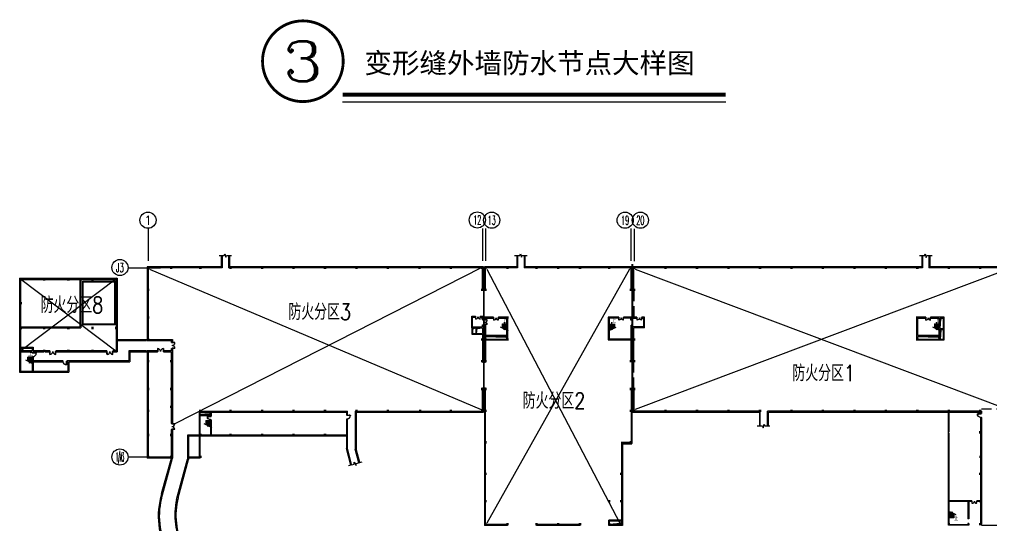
# Model space of a CAD drawing. Extents: x -542930 to 249594, y -301235 to 84515.
# Drawn here: x 161101 to 209285, y -262303 to -237225 of the extents above; entities that cross this region are included whole.
import ezdxf
from ezdxf.enums import TextEntityAlignment as Align

# ---------------------------------------------------------------- set-up
doc = ezdxf.new("R2010")
doc.units = 0
doc.header["$LTSCALE"] = 1000
doc.header["$MEASUREMENT"] = 0
doc.linetypes.add('DASHED', pattern=[0.75, 0.5, -0.25])
doc.layers.get('0').update_dxf_attribs({"linetype": 'CONTINUOUS'})
for name, color, linetype in [('A-CH-TEXT', 2, 'CONTINUOUS'), ('A-COLUMN', 5, 'CONTINUOUS'), ('A-STAIR', 3, 'CONTINUOUS'), ('AXIS', 3, 'CONTINUOUS'), ('AXIS_TEXT', 7, 'CONTINUOUS'), ('OTHER', 7, 'CONTINUOUS'), ('PUB_DIM', 3, 'CONTINUOUS'), ('PUB_WINDW', 7, 'CONTINUOUS'), ('TEXT', 7, 'CONTINUOUS'), ('WALL', 255, 'CONTINUOUS'), ('WINDOW', 2, 'CONTINUOUS')]:
    doc.layers.add(name, color=color, linetype=linetype)
doc.styles.add('COMP', font='complex', dxfattribs={"bigfont": 'hztxt'})
doc.styles.add('COMPLEX', font='COMPLEX')
doc.styles.add('HZTXT', font='SimSun.ttf', dxfattribs={"height": 0.8})
doc.styles.add('HZXY', font='romans.shx', dxfattribs={"width": 0.8, "bigfont": 'hztxt.shx'})

# ---------------------------------------------------------------- blocks, each defined once
blk = doc.blocks.new('_FZH')
blk.add_solid([(-0.5, -0.5), (0.5, -0.5), (-0.5, 0.5), (0.5, 0.5)])
blk = doc.blocks.new('M_A23MCU')
for p, q in [((-0.5, 0), (-0.5, 0.08)), ((-0.5, 0.08), (-0.45, 0.08)), ((-0.49, 0.78), (-0.49, 0.62)), ((-0.45, 0.08), (-0.45, 0.91)), ((-0.45, 0.91), (-0.41, 0.91)), ((-0.41, 0.08), (-0.45, 0.08)), ((-0.45, 0.08), (-0.45, 0.04)), ((-0.45, 0.04), (-0.41, 0.04)), ((-0.41, 0.91), (-0.41, 0.08)), ((-0.41, 0.04), (-0.41, 0)), ((-0.38, 0.78), (-0.38, 0.62)), ((0.41, 0.04), (0.41, 0)), ((0.45, 0.04), (0.41, 0.04)), ((0.45, 0.08), (0.45, 0.04)), ((0.49, 0.08), (0.45, 0.08)), ((0.49, 0), (0.49, 0.08)), ((-0.41, 0), (-0.5, 0)), ((-0.5, 0), (-0.5, 0)), ((0.41, 0), (0.49, 0)), ((0.49, 0), (0.49, 0))]:
    blk.add_line(p, q)
blk.add_arc((-0.37, 0.08), 0.825, 359.9283, 92.866)
blk = doc.blocks.new('M_A20TUI')
for p, q in [((-0.5, 0), (-0.43, 0)), ((-0.5, 0), (-0.5, -0.06)), ((-0.48, 0.4), (-0.48, 0.23)), ((-0.47, 0.47), (-0.47, -0.06)), ((-0.43, 0.47), (-0.43, 0)), ((-0.42, 0.4), (-0.42, 0.23)), ((0.42, 0.4), (0.42, 0.23)), ((0.43, 0.47), (0.43, 0)), ((0.5, 0), (0.43, 0)), ((0.47, 0.47), (0.47, -0.06)), ((0.48, 0.4), (0.48, 0.23)), ((0.5, 0), (0.5, -0.06)), ((-0.5, -0.06), (-0.47, -0.06)), ((0.5, -0.06), (0.47, -0.06))]:
    blk.add_line(p, q)
for centre, start, end in [((-0.47, 0), 0, 90), ((0.47, 0), 90, 180)]:
    blk.add_arc(centre, 0.467, start, end)
blk = doc.blocks.new('_AXISO')
blk.add_circle((0, 0), 0.5)
at = {"layer": 'AXIS_TEXT', "style": 'COMPLEX', "width": 1.041667}
blk.add_attdef('A', text='', height=0.56, dxfattribs=at).set_placement((-0.25, -0.28), (0.25, -0.28), align=Align.FIT)
blk = doc.blocks.new('_ARROW')
blk.add_solid([(0, 0), (-1, 0.1), (-1, -0.1)])

msp = doc.modelspace()

# ---------------------------------------------------------------- linework, layer by layer
for p, q in [((177117.966, -241310.26), (196107.405, -241310.26)), ((171106.688, -248922.84), (171106.688, -249478.028)), ((171146.688, -248922.84), (171146.688, -249528.028)), ((171466.688, -248922.84), (171466.688, -249528.028)), ((171506.688, -248922.84), (171506.688, -249478.028)), ((185750.617, -248928.374), (185750.617, -249478.028)), ((185790.617, -248928.374), (185790.617, -249528.028)), ((186110.617, -248928.374), (186110.617, -249528.028)), ((186150.617, -248928.374), (186150.617, -249478.028)), ((205821.894, -248928.374), (205821.894, -249478.028)), ((205861.894, -248928.374), (205861.894, -249528.028)), ((206181.894, -248928.374), (206181.894, -249528.028)), ((206221.894, -248928.374), (206221.894, -249478.028)), ((171106.688, -249478.028), (167426.688, -249478.028)), ((167426.688, -249478.028), (167426.688, -253138.028)), ((168636.688, -249528.028), (167476.688, -249528.028)), ((167476.688, -249528.028), (167476.688, -250598.028)), ((171146.688, -249528.028), (168686.733, -249528.028)), ((183986.688, -249528.028), (168797.953, -257263.77)), ((184056.688, -249528.028), (171466.688, -249528.028)), ((184106.688, -249478.028), (171506.688, -249478.028)), ((184056.688, -250645.8), (184056.688, -249528.028)), ((184106.688, -249478.028), (184106.688, -250645.8)), ((185750.617, -249478.028), (184146.688, -249478.028)), ((184146.688, -249478.028), (184146.688, -250645.8)), ((185790.617, -249528.028), (184196.688, -249528.028)), ((184196.688, -250645.8), (184196.688, -249528.028)), ((191416.536, -249528.028), (186110.617, -249528.028)), ((191466.536, -249478.028), (186150.617, -249478.028)), ((191416.536, -250556.151), (191416.536, -249528.028)), ((191466.536, -250556.151), (191466.536, -249478.028)), ((205821.894, -249478.028), (191506.688, -249478.028)), ((191506.688, -250556.151), (191506.688, -249478.028)), ((197781.727, -249528.028), (191556.688, -249528.028)), ((191556.688, -250556.151), (191556.688, -249528.028)), ((204021.727, -249528.028), (197831.727, -249528.028)), ((205861.894, -249528.028), (204071.727, -249528.028)), ((210176.688, -249528.028), (206181.894, -249528.028)), ((210226.688, -249478.028), (206221.894, -249478.028)), ((165951.06, -250053.028), (161101.06, -253703.028)), ((161101.06, -250053.073), (161101.06, -254703.028)), ((161101.06, -250053.073), (165951.06, -253703.028)), ((161101.06, -250053.073), (165951.06, -250053.073)), ((165951.06, -250053.073), (165951.06, -253703.028)), ((167546.688, -249598.028), (183986.688, -256557.923)), ((191346.688, -249598.028), (184266.688, -262178.028)), ((184266.688, -249598.028), (190866.688, -262178.028)), ((210106.688, -249598.028), (191626.688, -256558.028)), ((191626.688, -249598.028), (210106.688, -256558.028)), ((161151.06, -250103.073), (161151.06, -252453.028)), ((161151.06, -250103.073), (165901.06, -250103.073)), ((164101.06, -250103.073), (164101.06, -252453.028)), ((164151.06, -250103.073), (164151.06, -252503.028)), ((165901.06, -250103.073), (165901.06, -252453.028)), ((167476.688, -250638.028), (167476.688, -253088.028)), ((183525.416, -251935.981), (183710.062, -251935.981)), ((183525.416, -252500.412), (183525.416, -251935.981)), ((183565.416, -251975.981), (183710.062, -251975.981)), ((183565.416, -252460.412), (183565.416, -251975.981)), ((183710.062, -251935.981), (183710.062, -251975.981)), ((183950.062, -251935.981), (184106.688, -251935.981)), ((183950.062, -251935.981), (183950.062, -251975.981)), ((183950.062, -251975.981), (184055.589, -251975.981)), ((184055.589, -252112.672), (184055.589, -251975.981)), ((184106.688, -251935.981), (184106.688, -252112.672)), ((184604.926, -251983.06), (184148.739, -251983.06)), ((184148.739, -251983.06), (184148.739, -252109.187)), ((184604.926, -251983.06), (184604.926, -252023.06)), ((185311.688, -251983.06), (184844.926, -251983.06)), ((184844.926, -251983.06), (184844.926, -252023.06)), ((185311.688, -253100.412), (185311.688, -251983.06)), ((190806.309, -251983.06), (190301.688, -251983.06)), ((190301.688, -253100.412), (190301.688, -251983.06)), ((190806.309, -251983.06), (190806.309, -252023.06)), ((191466.536, -251983.06), (191046.309, -251983.06)), ((191046.309, -251983.06), (191046.309, -252023.06)), ((191466.536, -252130.478), (191466.536, -251983.06)), ((191707.858, -251983.06), (191506.688, -251983.06)), ((191506.688, -252023.06), (191506.688, -251983.06)), ((191707.858, -251983.06), (191707.858, -252023.06)), ((192088.759, -251983.06), (191947.858, -251983.06)), ((191947.858, -251983.06), (191947.858, -252023.06)), ((192088.759, -252500.412), (192088.759, -251983.06)), ((205587.661, -253100.412), (205587.661, -251983.06)), ((206025.899, -251983.06), (205587.661, -251983.06)), ((206025.899, -251983.06), (206025.899, -252023.06)), ((206943.126, -251983.06), (206265.899, -251983.06)), ((206265.899, -251983.06), (206265.899, -252023.06)), ((206943.126, -253100.412), (206943.126, -251983.06)), ((161151.06, -252453.028), (164101.06, -252453.028)), ((183565.416, -252460.412), (184055.589, -252460.412)), ((184054.638, -252352.672), (184106.688, -252352.672)), ((184055.589, -252112.672), (184106.688, -252112.672)), ((184055.589, -252460.412), (184055.589, -252352.672)), ((184106.688, -252352.672), (184106.688, -254210.241)), ((184146.688, -252349.187), (184146.688, -254210.241)), ((184146.688, -252349.187), (184198.739, -252349.187)), ((184148.739, -252109.187), (184198.739, -252109.187)), ((184198.739, -252023.06), (184198.739, -252109.187)), ((184198.739, -252023.06), (184604.926, -252023.06)), ((184198.739, -252349.187), (184198.739, -252888.469)), ((184844.926, -252023.06), (185261.688, -252023.06)), ((185261.688, -252888.469), (185261.688, -252023.06)), ((190351.688, -253060.412), (190351.688, -252023.06)), ((190806.309, -252023.06), (190351.688, -252023.06)), ((191406.688, -252023.06), (191046.309, -252023.06)), ((191406.688, -252130.478), (191406.688, -252023.06)), ((191466.536, -252130.478), (191406.688, -252130.478)), ((191416.536, -253060.412), (191416.536, -252370.478)), ((191466.536, -252370.478), (191416.536, -252370.478)), ((191466.536, -254158.028), (191466.536, -252370.478)), ((191506.688, -252023.06), (191707.858, -252023.06)), ((191506.688, -254158.028), (191506.688, -252460.412)), ((192048.759, -252460.412), (191506.688, -252460.412)), ((191947.858, -252023.06), (192048.759, -252023.06)), ((192048.759, -252460.412), (192048.759, -252023.06)), ((205627.661, -252888.469), (205627.661, -252023.06)), ((205627.661, -252023.06), (206025.899, -252023.06)), ((206265.899, -252023.06), (206682.661, -252023.06)), ((206682.661, -252888.469), (206682.661, -252023.06)), ((206732.661, -252537.624), (206732.661, -252023.06)), ((206732.661, -252023.06), (206893.126, -252023.06)), ((206768.084, -252060.504), (206893.126, -252023.06)), ((206893.126, -252023.06), (206893.126, -252537.624)), ((161151.06, -252503.028), (161151.06, -253456.881)), ((161151.06, -252503.028), (164151.06, -252503.028)), ((165901.06, -252503.028), (165901.06, -253653.028)), ((183525.485, -252500.412), (183525.485, -252817.536)), ((183525.485, -252817.536), (184055.589, -252817.536)), ((183565.416, -252500.412), (183717.919, -252500.412)), ((183565.416, -252500.412), (183565.416, -252779.536)), ((183565.416, -252779.536), (183597.956, -252532.985)), ((183597.956, -252532.985), (183717.919, -252500.412)), ((183717.919, -252500.412), (183717.919, -252779.536)), ((183757.919, -252779.536), (183757.919, -252500.412)), ((183757.919, -252500.412), (184055.589, -252500.412)), ((183757.919, -252779.536), (183790.327, -252531.314)), ((183757.919, -252779.536), (184055.657, -252779.536)), ((183790.327, -252531.314), (184055.589, -252500.412)), ((184055.589, -252500.412), (184055.589, -252779.536)), ((184055.589, -252817.536), (184056.688, -254210.241)), ((185261.688, -252888.469), (184198.739, -252888.469)), ((184198.739, -252928.469), (184198.739, -253060.412)), ((184198.739, -252928.469), (185261.757, -252928.469)), ((185261.688, -253060.412), (185261.688, -252928.469)), ((191556.688, -254158.028), (191556.688, -252500.412)), ((192088.759, -252500.412), (191556.688, -252500.412)), ((206682.661, -252888.469), (205627.661, -252888.469)), ((205627.661, -252928.469), (206682.729, -252928.469)), ((206641.841, -252962.268), (206682.729, -253055.644)), ((206682.661, -253060.412), (206682.661, -252928.469)), ((206732.661, -252537.624), (206893.126, -252537.624)), ((206732.661, -252577.624), (206893.126, -252577.624)), ((206732.661, -253060.412), (206732.661, -252577.624)), ((206893.126, -252577.624), (206893.126, -253060.412)), ((165951.06, -253088.028), (167405.455, -253088.028)), ((165951.06, -253138.028), (167405.455, -253138.028)), ((167405.455, -253088.028), (167405.455, -253138.028)), ((167426.688, -253138.028), (168636.704, -253138.028)), ((167476.688, -253088.028), (168686.688, -253088.028)), ((168636.704, -253231.183), (168636.704, -253138.028)), ((168636.704, -253231.183), (168686.704, -253231.183)), ((168686.688, -253088.028), (168686.688, -253231.183)), ((184196.688, -253100.412), (184196.688, -254210.241)), ((184196.688, -253100.412), (185311.688, -253100.412)), ((184198.739, -253060.412), (185261.688, -253060.412)), ((190301.688, -253100.412), (191416.536, -253100.412)), ((191416.536, -253060.412), (190351.688, -253060.412)), ((191416.536, -254158.028), (191416.536, -253100.412)), ((205587.661, -253100.412), (206943.126, -253100.412)), ((205627.661, -253060.412), (206682.661, -253060.412)), ((206732.661, -253060.412), (206893.126, -253060.412)), ((161101.06, -253703.028), (161732.665, -253703.028)), ((161151.06, -253456.881), (161782.579, -253456.881)), ((161151.06, -253506.881), (161151.06, -254653.028)), ((161151.06, -253506.881), (161732.665, -253506.881)), ((161732.665, -253653.028), (161151.06, -253653.028)), ((161732.665, -253506.881), (161732.665, -253653.028)), ((161732.665, -253703.028), (161732.665, -253742.825)), ((161732.665, -253742.825), (161782.665, -253742.825)), ((161782.579, -253456.881), (161782.579, -253653.028)), ((162606.15, -253653.028), (161782.579, -253653.028)), ((161782.579, -253703.028), (161782.579, -253742.825)), ((161782.579, -253703.028), (162304.935, -253703.028)), ((165434.414, -253653.028), (162906.15, -253653.028)), ((162906.15, -253703.028), (165434.414, -253703.028)), ((165901.06, -253653.028), (165734.414, -253653.028)), ((165734.414, -253653.028), (165734.414, -253703.028)), ((165734.414, -253703.028), (165951.06, -253703.028)), ((166516.857, -253653.028), (166516.857, -254133.028)), ((167405.455, -253653.028), (166516.857, -253653.028)), ((166566.857, -253703.028), (166566.857, -254183.028)), ((166566.857, -253703.028), (167405.455, -253703.028)), ((167426.688, -253653.028), (167426.688, -258957.923)), ((167943.148, -253653.028), (167426.688, -253653.028)), ((167476.688, -253703.028), (167476.688, -258907.923)), ((167476.688, -253703.028), (167943.148, -253703.028)), ((167943.148, -253703.028), (167943.148, -253653.028)), ((168243.148, -253703.028), (168243.148, -253653.028)), ((168636.704, -253653.028), (168243.148, -253653.028)), ((168243.148, -253703.028), (168636.304, -253703.028)), ((168636.704, -253531.183), (168686.704, -253531.183)), ((168636.704, -253653.028), (168636.704, -253531.183)), ((168636.704, -257253.77), (168636.704, -253703.028)), ((168686.688, -253531.183), (168686.688, -257253.77)), ((161732.665, -253942.825), (161732.665, -254653.028)), ((161732.665, -253942.825), (161782.665, -253942.825)), ((161782.579, -253942.825), (161782.579, -254133.028)), ((163246.083, -254133.028), (161782.579, -254133.028)), ((161782.579, -254183.028), (161782.579, -254653.028)), ((161782.579, -254183.028), (163246.083, -254183.028)), ((163246.083, -254133.028), (163246.083, -254183.028)), ((166516.857, -254133.028), (163446.083, -254133.028)), ((163446.083, -254133.028), (163446.083, -254183.028)), ((163446.083, -254183.028), (163495.161, -254183.028)), ((163495.161, -254183.028), (163495.161, -254653.028)), ((163545.161, -254183.028), (163545.161, -254703.028)), ((163545.161, -254183.028), (166566.857, -254183.028)), ((161101.06, -254703.028), (163545.161, -254703.028)), ((161151.06, -254653.028), (163495.161, -254653.028)), ((184056.688, -256588.028), (184056.688, -255478.028)), ((184106.688, -255478.028), (184106.688, -256677.923)), ((184146.688, -255478.028), (184146.688, -262295.231)), ((184196.688, -262255.231), (184196.688, -255478.028)), ((191416.688, -255538.028), (191416.688, -258188.028)), ((191466.688, -258238.028), (191466.688, -255538.028)), ((191506.688, -255538.028), (191506.688, -256678.028)), ((191556.688, -255538.028), (191556.688, -256628.028)), ((170006.688, -256628.028), (177356.689, -256628.028)), ((170006.688, -256628.028), (170006.688, -258957.923)), ((170066.688, -256805.603), (170066.688, -256677.923)), ((170066.688, -256677.923), (170566.688, -256677.923)), ((170066.688, -256805.603), (170566.688, -256805.603)), ((170566.688, -256678.028), (170566.688, -256805.603)), ((170616.688, -256677.923), (177306.689, -256677.923)), ((170616.688, -256876.35), (170616.688, -256677.923)), ((177306.689, -256677.923), (177306.689, -256824.923)), ((177356.689, -256824.923), (177356.689, -256628.028)), ((177746.688, -256627.923), (177746.688, -258518.028)), ((177746.688, -256627.923), (184106.688, -256627.923)), ((177796.688, -256677.923), (177796.688, -258511.495)), ((177796.688, -256677.923), (184106.688, -256677.923)), ((191506.688, -256678.028), (197781.727, -256678.028)), ((197781.727, -256628.028), (191556.688, -256628.028)), ((197781.727, -256628.028), (197781.727, -257364.378)), ((197821.727, -257364.378), (197821.727, -256678.028)), ((204021.727, -256628.028), (198186.688, -256628.028)), ((198186.688, -257364.378), (198186.688, -256628.028)), ((198226.688, -256678.028), (207146.5, -256678.028)), ((198226.688, -257364.378), (198226.688, -256678.028)), ((208786.688, -256628.028), (204071.727, -256628.028)), ((207146.5, -262288.028), (207146.5, -256678.028)), ((207186.127, -256678.028), (208736.688, -256678.028)), ((207186.127, -257683.653), (207186.127, -256678.028)), ((208726.688, -256754.875), (208786.688, -256754.875)), ((208736.688, -256678.028), (208736.688, -256754.875)), ((208786.688, -256628.028), (208786.688, -256754.875)), ((170066.688, -256855.498), (170566.688, -256855.498)), ((170066.688, -258957.923), (170066.688, -256855.498)), ((170566.688, -256855.498), (170566.688, -256876.35)), ((170616.688, -256876.35), (170566.688, -256876.35)), ((170616.688, -257076.35), (170566.688, -257076.35)), ((170566.688, -257076.35), (170566.688, -257827.923)), ((170616.688, -257827.923), (170616.688, -257076.35)), ((177306.689, -256824.923), (177356.689, -256824.923)), ((177306.689, -257024.923), (177356.689, -257024.923)), ((177306.689, -257024.923), (177306.689, -257827.923)), ((177356.689, -258488.028), (177356.689, -257024.923)), ((208786.688, -256954.875), (208726.688, -256954.875)), ((208736.688, -256954.875), (208736.688, -261077.353)), ((208786.688, -256954.875), (208786.688, -262238.028)), ((168636.704, -258907.929), (168636.704, -257553.77)), ((168686.688, -257553.77), (168686.688, -258957.923)), ((207186.127, -261077.353), (207186.127, -257723.653)), ((169436.688, -257827.923), (169436.688, -259021.086)), ((170566.688, -257827.923), (169436.688, -257827.923)), ((177306.689, -257877.923), (169486.688, -257877.923)), ((169486.688, -257877.923), (169486.688, -258907.929)), ((177306.689, -257827.923), (170616.688, -257827.923)), ((177306.689, -257877.923), (177306.689, -258488.028)), ((190926.688, -258188.028), (191406.688, -258188.028)), ((190936.688, -258238.028), (190936.688, -262295.231)), ((190986.688, -258238.028), (190986.688, -262295.231)), ((177526.076, -259306.792), (177306.689, -258488.028)), ((177564.018, -259261.792), (177356.689, -258488.028)), ((177927.893, -259194.292), (177746.688, -258518.028)), ((177976.47, -259182.45), (177795.266, -258506.186)), ((168686.688, -258957.923), (167426.688, -258957.923)), ((168686.688, -258907.929), (167474.727, -258907.929)), ((168134.971, -260964.244), (168686.688, -258957.923)), ((168150.285, -260719.942), (168634.953, -258957.446)), ((168889.002, -261012.75), (169436.688, -259021.086)), ((168964.016, -260928.573), (169486.688, -259027.875)), ((170006.688, -258907.929), (169486.688, -258907.929)), ((169486.688, -258957.923), (169486.688, -259027.875)), ((170066.688, -258957.923), (169486.688, -258957.923)), ((208312.324, -261077.353), (207186.127, -261077.353)), ((207186.127, -262257.755), (207186.127, -261117.353)), ((208112.041, -261117.353), (207186.127, -261117.353)), ((208112.041, -261117.353), (208112.041, -261967.629)), ((208152.041, -261117.353), (208152.041, -261967.629)), ((208312.324, -261117.353), (208152.041, -261117.353)), ((208312.324, -261077.353), (208312.324, -261117.353)), ((208552.324, -261077.353), (208552.324, -261117.353)), ((208736.688, -261077.353), (208552.324, -261077.353)), ((208736.688, -261117.353), (208552.324, -261117.353)), ((208736.688, -261117.353), (208736.688, -262257.755)), ((190308.894, -262295.231), (190308.894, -262038.409)), ((190936.688, -262038.409), (190308.894, -262038.409)), ((190936.688, -262088.409), (190348.894, -262088.409)), ((190348.894, -262255.231), (190348.894, -262088.409)), ((208152.041, -261967.629), (208112.041, -261967.629)), ((185289.788, -262295.231), (184146.688, -262295.231)), ((185289.788, -262255.231), (184196.688, -262255.231)), ((188887.698, -262255.231), (186726.688, -262255.231)), ((186726.688, -262295.231), (186726.688, -262255.231)), ((188887.698, -262295.231), (186726.688, -262295.231)), ((190986.688, -262295.231), (190308.894, -262295.231)), ((190926.688, -262255.231), (190348.894, -262255.231)), ((208152.041, -262288.028), (207146.5, -262288.028)), ((207186.127, -262257.755), (207324.823, -262257.755)), ((207324.823, -262258.028), (208112.041, -262257.755)), ((208112.041, -262207.629), (208112.041, -262257.755)), ((208152.041, -262207.629), (208112.041, -262207.629)), ((208152.041, -262207.629), (208152.041, -262288.028))]:
    msp.add_line(p, q)
at = {"color": 6}
for p, q in [((206732.661, -252537.624), (206768.084, -252060.504)), ((183565.416, -252779.536), (183717.919, -252779.536)), ((184206.688, -252928.469), (185220.869, -252962.268)), ((185220.869, -252962.268), (185261.757, -253055.644)), ((205627.661, -252928.469), (206641.841, -252962.268)), ((206777.755, -252624.351), (206893.126, -252577.624)), ((170528.21, -256766.503), (170066.688, -256805.603)), ((170566.688, -256679.623), (170528.21, -256766.503)), ((190936.688, -262088.409), (190908.477, -262172.462)), ((190896.837, -262195.934), (190348.962, -262255.231))]:
    msp.add_line(p, q, dxfattribs=at)
at = {"linetype": 'DASHED'}
msp.add_line((208786.688, -256522.183), (210286.688, -256522.183), dxfattribs=at)
at = {"const_width": 140}
msp.add_lwpolyline([(173149.446, -239295.309, 1), (177149.446, -239295.309, 1)], format="xyb", close=True, dxfattribs=at)
for points, const_width in [([(177117.966, -240947.239), (196107.405, -240947.239)], 200), ([(190986.688, -258238.028), (191466.688, -258238.028)], 100)]:
    msp.add_lwpolyline(points, dxfattribs=dict(const_width=const_width))
at = {"color": 6}
for points in [[(164237.354, -250196.637), (165838.952, -250196.637), (165838.952, -252350.108), (164237.354, -252350.108)], [(164261.863, -250223.046), (165815.949, -250223.046), (165815.949, -252327.668), (164261.863, -252327.668)]]:
    msp.add_lwpolyline(points, close=True, dxfattribs=at)
for centre, radius, start, end in [((171851.348, -261855.409), 3871.325, 162.9442614, 209.2947642), ((171931.219, -261843.311), 3896.699, 166.9622681, 209.2335978), ((172351.565, -261788.26), 3548.346, 167.3758034, 207.1053565), ((172372.732, -261790.924), 3516.105, 165.8029563, 206.8553475)]:
    msp.add_arc(centre, radius, start, end)
at = {"layer": 'A-STAIR'}
for p, q in [((170994.688, -248922.84), (171254.688, -248922.84)), ((171254.688, -248922.84), (171282.688, -248834.84)), ((171282.688, -248834.84), (171330.688, -249010.84)), ((171330.688, -249010.84), (171358.688, -248922.84)), ((171358.688, -248922.84), (171618.688, -248922.84)), ((185645.248, -248922.84), (185905.248, -248922.84)), ((185905.248, -248922.84), (185933.248, -248834.84)), ((185933.248, -248834.84), (185981.248, -249010.84)), ((185981.248, -249010.84), (186009.248, -248922.84)), ((186009.248, -248922.84), (186269.248, -248922.84)), ((205709.894, -248927.943), (205969.894, -248927.943)), ((205966.83, -248928.067), (205994.83, -248840.067)), ((205994.83, -248840.067), (206042.83, -249016.067)), ((206045.894, -249015.943), (206073.894, -248927.943)), ((206073.894, -248927.943), (206333.894, -248927.943)), ((184116.688, -256618.028), (184116.688, -249478.028)), ((184136.688, -256618.028), (184136.688, -249478.028)), ((191477.245, -256678.028), (191477.245, -249358.028)), ((191497.245, -256678.028), (191497.245, -249358.028)), ((185029.344, -252313.719), (185029.344, -252512.569)), ((185041.344, -252313.719), (185041.344, -252518.516)), ((185261.688, -252325.438), (185041.344, -252325.438)), ((185261.688, -252385.438), (185041.344, -252385.438)), ((185261.688, -252445.438), (185041.344, -252445.438)), ((190358.666, -252325.438), (190579.011, -252325.438)), ((190358.666, -252385.438), (190579.011, -252385.438)), ((190358.666, -252445.438), (190579.011, -252445.438)), ((190579.011, -252313.719), (190579.011, -252518.516)), ((190591.011, -252313.719), (190591.011, -252512.569)), ((206450.316, -252313.719), (206450.316, -252512.569)), ((206462.316, -252313.719), (206462.316, -252518.516)), ((206682.661, -252325.438), (206462.316, -252325.438)), ((206682.661, -252385.438), (206462.316, -252385.438)), ((206682.661, -252445.438), (206462.316, -252445.438)), ((185261.688, -252505.438), (185041.344, -252505.438)), ((185261.688, -252565.438), (185141.313, -252565.438)), ((190358.666, -252505.438), (190579.011, -252505.438)), ((190358.666, -252565.438), (190479.042, -252565.438)), ((206682.661, -252505.438), (206462.316, -252505.438)), ((206682.661, -252565.438), (206562.286, -252565.438)), ((161500.32, -253955.363), (161500.32, -254154.214)), ((161512.32, -253955.363), (161512.32, -254160.16)), ((161732.665, -253967.082), (161512.32, -253967.082)), ((161732.665, -254027.082), (161512.32, -254027.082)), ((161732.665, -254087.082), (161512.32, -254087.082)), ((161732.665, -254147.082), (161512.32, -254147.082)), ((161732.665, -254207.082), (161612.29, -254207.082)), ((170333.799, -257102.353), (170333.799, -257301.204)), ((170345.799, -257102.353), (170345.799, -257307.151)), ((170566.144, -257114.072), (170345.799, -257114.072)), ((170566.144, -257174.072), (170345.799, -257174.072)), ((170566.144, -257234.072), (170345.799, -257234.072)), ((170566.144, -257294.072), (170345.799, -257294.072)), ((197960.378, -257452.913), (198008.378, -257276.913)), ((198011.441, -257277.037), (198039.441, -257365.037)), ((170566.144, -257354.072), (170445.769, -257354.072)), ((197675.441, -257365.037), (197935.441, -257365.037)), ((197932.378, -257364.913), (197960.378, -257452.913)), ((198039.441, -257365.037), (198299.441, -257365.037)), ((177694.521, -259256.823), (177698.791, -259164.575)), ((177698.791, -259164.575), (177790.708, -259322.155)), ((177790.708, -259322.155), (177794.978, -259229.906)), ((177794.978, -259229.906), (178084.755, -259152.26)), ((177404.744, -259334.469), (177694.521, -259256.823)), ((207198.559, -261664.721), (207318.934, -261664.721)), ((207198.559, -261724.721), (207418.904, -261724.721)), ((207198.559, -261784.721), (207418.904, -261784.721)), ((207198.559, -261844.721), (207418.904, -261844.721)), ((207198.559, -261904.721), (207418.904, -261904.721)), ((207418.904, -261916.44), (207418.904, -261711.642)), ((207430.904, -261916.44), (207430.904, -261717.589)), ((210196.411, -262298.028), (208786.688, -262298.028))]:
    msp.add_line(p, q, dxfattribs=at)
at = {"layer": 'AXIS'}
for p, q in [((167486.688, -247578.726), (167486.688, -249178.726)), ((184046.688, -247578.726), (184046.688, -249178.726)), ((184206.688, -247578.726), (184206.688, -249178.726)), ((191406.688, -247578.726), (191406.688, -249178.726)), ((191565.55, -247597.777), (191565.55, -249197.777)), ((166489.626, -249538.028), (168089.626, -249538.028)), ((166489.626, -258898.028), (168089.626, -258898.028))]:
    msp.add_line(p, q, dxfattribs=at)
at = {"layer": 'OTHER', "linetype": 'DASHED'}
for p, q in [((191561.463, -250679.89), (191561.463, -251939.849)), ((191531.482, -254221.48), (191531.482, -255521.48))]:
    msp.add_line(p, q, dxfattribs=at)
at = {"layer": 'OTHER', "color": 6}
for p, q in [((185117.548, -252556.28), (184945.419, -252470.98)), ((190502.807, -252556.28), (190674.935, -252470.98)), ((206538.521, -252556.28), (206366.392, -252470.98)), ((185149.63, -252523.071), (185117.548, -252556.28)), ((185132.06, -252612.577), (185149.63, -252523.071)), ((185164.141, -252579.369), (185132.06, -252612.577)), ((185336.27, -252664.669), (185164.141, -252579.369)), ((190284.085, -252664.669), (190456.214, -252579.369)), ((190456.214, -252579.369), (190488.295, -252612.577)), ((190488.295, -252612.577), (190470.725, -252523.071)), ((190470.725, -252523.071), (190502.807, -252556.28)), ((206570.602, -252523.071), (206538.521, -252556.28)), ((206553.032, -252612.577), (206570.602, -252523.071)), ((206585.114, -252579.369), (206553.032, -252612.577)), ((206757.242, -252664.669), (206585.114, -252579.369)), ((161588.525, -254197.924), (161416.396, -254112.624)), ((161620.606, -254164.716), (161588.525, -254197.924)), ((161603.036, -254254.222), (161620.606, -254164.716)), ((161635.118, -254221.013), (161603.036, -254254.222)), ((161807.247, -254306.313), (161635.118, -254221.013)), ((170422.004, -257344.914), (170249.875, -257259.615)), ((170454.085, -257311.706), (170422.004, -257344.914)), ((170436.515, -257401.212), (170454.085, -257311.706)), ((170468.597, -257368.004), (170436.515, -257401.212)), ((170640.725, -257453.303), (170468.597, -257368.004)), ((207123.977, -261565.49), (207296.106, -261650.789)), ((207296.106, -261650.789), (207328.188, -261617.581)), ((207328.188, -261617.581), (207310.618, -261707.087)), ((207310.618, -261707.087), (207342.699, -261673.879)), ((207342.699, -261673.879), (207514.828, -261759.178))]:
    msp.add_line(p, q, dxfattribs=at)
at = {"layer": 'PUB_DIM', "color": 6}
for points in [[(185157.442, -252459.959), (185157.442, -252225.787)], [(190462.913, -252459.959), (190462.913, -252225.787)], [(206578.414, -252459.959), (206578.414, -252225.787)]]:
    msp.add_lwpolyline(points, dxfattribs=at)
at = {"layer": 'PUB_WINDW', "color": 6}
msp.add_line((206777.755, -252624.351), (206732.661, -253060.412), dxfattribs=at)
at = {"layer": 'WALL', "color": 54}
for p, q in [((191416.536, -250556.151), (191466.536, -250556.151)), ((191506.688, -250556.151), (191556.688, -250556.151)), ((184056.688, -250645.8), (184106.688, -250645.8)), ((184146.688, -250645.8), (184196.688, -250645.8)), ((205627.661, -253060.412), (205627.661, -252928.469)), ((162354.849, -253703.028), (162606.15, -253703.028)), ((162606.15, -253653.028), (162606.15, -253703.028)), ((162906.15, -253653.028), (162906.15, -253703.028)), ((165434.414, -253653.028), (165434.414, -253703.028)), ((167405.455, -253653.028), (167405.455, -253703.028)), ((184056.688, -254210.241), (184106.688, -254210.241)), ((184146.688, -254210.241), (184196.688, -254210.241)), ((191416.536, -254158.028), (191466.536, -254158.028)), ((191506.688, -254158.028), (191556.688, -254158.028)), ((184056.688, -255478.028), (184106.688, -255478.028)), ((184146.688, -255478.028), (184196.688, -255478.028)), ((191416.536, -255538.028), (191466.536, -255538.028)), ((191506.688, -255538.028), (191556.688, -255538.028)), ((168636.304, -257253.77), (168686.688, -257253.77)), ((168636.304, -257553.77), (168686.688, -257553.77)), ((191416.688, -258188.028), (190926.688, -258188.028)), ((191466.688, -258238.028), (190986.688, -258238.028)), ((185289.788, -262295.231), (185289.788, -262255.231)), ((188887.698, -262295.231), (188887.698, -262255.231)), ((208786.688, -262288.028), (208786.688, -262227.594))]:
    msp.add_line(p, q, dxfattribs=at)

# ---------------------------------------------------------------- block references
at = {"xscale": -120, "yscale": 120, "zscale": 120, "rotation": 180}
msp.add_blockref('_FZH', (165891.06, -253643.028), dxfattribs=at)
at = {"layer": 'A-COLUMN', "xscale": 120, "yscale": 120, "zscale": 120}
for p in [(167486.688, -249538.028), (168626.688, -249538.028), (170066.688, -249538.028), (171566.688, -249538.028), (173126.688, -249538.028), (174686.688, -249538.028), (176246.688, -249538.028), (177806.688, -249538.028), (179366.688, -249538.028), (180926.688, -249538.028), (182486.688, -249538.028), (184046.688, -249538.028), (184206.688, -249538.028), (185286.688, -249538.028), (186726.688, -249538.028), (187806.688, -249538.028), (188886.688, -249538.028), (190326.688, -249538.028), (191406.688, -249538.028), (191566.688, -249538.028), (193126.688, -249538.028), (194686.688, -249538.028), (196246.688, -249538.028), (197806.688, -249538.028), (199366.688, -249538.028), (200926.688, -249538.028), (202486.688, -249538.028), (204046.688, -249538.028), (205606.688, -249538.028), (207166.688, -249538.028), (208726.688, -249538.028), (167486.688, -250618.028), (184046.688, -250618.028), (184206.688, -250618.028), (191406.688, -250618.028), (191566.688, -250618.028), (167486.688, -251998.028), (184046.688, -251998.028), (184206.688, -251998.028), (185286.688, -251998.028), (190326.688, -251998.028), (191406.688, -251998.028), (191566.688, -251998.028), (205606.688, -251998.028), (167486.688, -253078.028), (184046.688, -253078.028), (184206.688, -253078.028), (185286.688, -253078.028), (190326.688, -253078.028), (191406.688, -253078.028), (191566.688, -253078.028), (205606.688, -253078.028), (167486.688, -254159.854), (168626.688, -254159.854), (184046.688, -254158.028), (184206.688, -254158.028), (191406.688, -254158.028), (191566.688, -254158.028), (167486.688, -255538.028), (168626.688, -255538.028), (184046.688, -255538.028), (184206.688, -255538.028), (191406.688, -255538.028), (191566.688, -255538.028), (167486.688, -256617.923), (168626.688, -256417.923), (170066.688, -256617.923), (171566.688, -256617.923), (173126.688, -256617.923), (174686.688, -256617.923), (176246.688, -256617.923), (177806.688, -256617.923), (179366.688, -256617.923), (180966.688, -256617.923), (182486.688, -256617.923), (184046.688, -256617.923), (184206.688, -256618.028), (191406.688, -256618.028), (191566.688, -256618.028), (193126.688, -256618.028), (194686.688, -256618.028), (196246.688, -256618.028), (197806.688, -256618.028), (197806.688, -256618.038), (199366.688, -256618.028), (200926.688, -256618.028), (202486.688, -256618.028), (204046.688, -256618.028), (205606.688, -256618.028), (207166.688, -256618.028), (208726.688, -256618.028), (167486.688, -257818.225), (168626.688, -257817.923), (170066.688, -257817.923), (171566.688, -257817.923), (173126.688, -257817.923), (174686.688, -257817.923), (176246.688, -257817.923), (208726.688, -257683.653), (184206.688, -258178.028), (191406.688, -258178.028), (167486.688, -258898.225), (168626.688, -258897.923), (170066.688, -258897.923), (208736.688, -258898.028), (184206.688, -259738.028), (190926.688, -259738.028), (208726.688, -259738.028), (184206.688, -261098.028), (190326.688, -261098.028), (190926.688, -261098.028), (208726.688, -261098.028), (184206.688, -262238.028), (185286.688, -262238.028), (186726.688, -262238.028), (187806.688, -262238.028), (188886.688, -262238.028), (190326.688, -262238.028), (190926.688, -262238.028), (207166.688, -262238.028), (208726.688, -262238.028)]:
    msp.add_blockref('_FZH', p, dxfattribs=at)
at = {"layer": 'A-COLUMN', "xscale": -120, "yscale": 120, "zscale": 120, "rotation": 180}
for p in [(161161.06, -250113.073), (162326.06, -250113.028), (163526.06, -250113.028), (164726.06, -250113.028), (165891.06, -250113.028), (161161.06, -251282.699), (165891.06, -251277.548), (161161.06, -252513.028), (162326.06, -252513.028), (163526.06, -252513.028), (164726.06, -252513.028), (165891.06, -252513.028), (161161.06, -253643.028), (162326.06, -253643.028), (163526.06, -253643.028), (164726.06, -253643.028)]:
    msp.add_blockref('_FZH', p, dxfattribs=at)
at = {"layer": 'AXIS'}
ref = msp.add_blockref('_AXISO', (167471.492, -247174.578), dxfattribs=dict(at, xscale=800, yscale=800, zscale=800))
ref.add_attrib('A', '1', dxfattribs={"layer": 'AXIS_TEXT', "height": 448, "style": 'COMPLEX', "width": 2.083333}).set_placement((167271.492, -247398.578), (167671.492, -247398.578), align=Align.FIT)
ref = msp.add_blockref('_AXISO', (183795.233, -247160.946), dxfattribs=dict(at, xscale=800, yscale=800, zscale=800))
ref.add_attrib('A', '12', dxfattribs={"layer": 'AXIS_TEXT', "height": 448, "style": 'COMPLEX', "width": 0.646552}).set_placement((183595.233, -247384.946), (183995.233, -247384.946), align=Align.FIT)
ref = msp.add_blockref('_AXISO', (184510.417, -247174.578), dxfattribs=dict(at, xscale=800, yscale=800, zscale=800))
ref.add_attrib('A', '13', dxfattribs={"layer": 'AXIS_TEXT', "height": 448, "style": 'COMPLEX', "width": 0.646552}).set_placement((184310.417, -247398.578), (184710.417, -247398.578), align=Align.FIT)
ref = msp.add_blockref('_AXISO', (191123.07, -247174.578), dxfattribs=dict(at, xscale=800, yscale=800, zscale=800))
ref.add_attrib('A', '19', dxfattribs={"layer": 'AXIS_TEXT', "height": 448, "style": 'COMPLEX', "width": 0.646552}).set_placement((190923.07, -247398.578), (191323.07, -247398.578), align=Align.FIT)
ref = msp.add_blockref('_AXISO', (191879.452, -247174.578), dxfattribs=dict(at, xscale=800, yscale=800, zscale=800))
ref.add_attrib('A', '20', dxfattribs={"layer": 'AXIS_TEXT', "height": 448, "style": 'COMPLEX', "width": 0.551471}).set_placement((191679.452, -247398.578), (192079.452, -247398.578), align=Align.FIT)
ref = msp.add_blockref('_AXISO', (166083.126, -249519.103), dxfattribs=dict(at, xscale=800, yscale=800, zscale=800))
ref.add_attrib('A', 'J3', dxfattribs={"layer": 'AXIS_TEXT', "height": 448, "style": 'COMPLEX', "width": 0.646552}).set_placement((165883.126, -249743.103), (166283.126, -249743.103), align=Align.FIT)
ref = msp.add_blockref('_AXISO', (166083.126, -258907.732), dxfattribs=dict(at, xscale=800, yscale=800, zscale=800))
ref.add_attrib('A', '1/A3', dxfattribs={"layer": 'AXIS_TEXT', "height": 448, "style": 'COMPLEX', "width": 0.260417}).set_placement((165883.126, -259131.732), (166283.126, -259131.732), align=Align.FIT)
at = {"layer": 'PUB_DIM', "color": 6, "yscale": 80, "zscale": 80}
for p, xscale, rotation in [((185157.442, -252459.959), 80, 270), ((190462.913, -252459.959), -80, 90), ((206578.414, -252459.959), 80, 270)]:
    msp.add_blockref('_ARROW', p, dxfattribs=dict(at, xscale=xscale, rotation=rotation))
at = {"layer": 'WINDOW'}
for name, p, xscale, yscale, zscale, rotation in [('M_A20TUI', (183830.062, -251961.388), 240, 240, 240, 180), ('M_A20TUI', (184724.926, -252008.467), 240, 240, 240, 180), ('M_A20TUI', (190926.309, -252008.467), -240, 240, 240, 180), ('M_A20TUI', (191827.858, -252008.467), -240, 240, 240, 180), ('M_A20TUI', (206145.899, -252008.467), 240, 240, 240, 180), ('M_A20TUI', (184174.146, -252229.187), 240, 240, 240, 270), ('M_A20TUI', (168666.704, -253381.183), 300, 300, 300, 270), ('M_A23MCU', (161752.665, -253842.825), 200, 200, 200, 270), ('M_A20TUI', (162756.15, -253683.028), 300, 300, 300, 180), ('M_A20TUI', (165584.414, -253683.028), 300, 300, 300, 180), ('M_A23MCU', (163346.083, -254153.028), 200, 200, 200, 180), ('M_A23MCU', (208766.735, -256855.291), -200, 200, 200, 90), ('M_A20TUI', (168656.688, -257403.77), 300, 300, 300, 270), ('M_A23MCU', (170596.688, -256976.35), -200, 200, 200, 90), ('M_A23MCU', (177326.689, -256924.923), 200, 200, 200, 270), ('M_A20TUI', (208432.324, -261102.76), -240, 240, 240, 180)]:
    msp.add_blockref(name, p, dxfattribs=dict(at, xscale=xscale, yscale=yscale, zscale=zscale, rotation=rotation))
at = {"layer": 'WINDOW', "xscale": 300, "yscale": 300, "zscale": 300}
msp.add_blockref('M_A20TUI', (168093.148, -253673.028), dxfattribs=at)

# ---------------------------------------------------------------- texts
at = {"style": 'COMP', "width": 1.5}
msp.add_attdef('3', text='1', height=2000, dxfattribs=at).set_placement((174149.446, -240295.309), (176149.446, -240295.309), align=Align.FIT)
at = {"layer": 'A-CH-TEXT', "color": 7, "style": 'HZXY', "width": 0.8}
for s, height, p in [('防火分区8', 800, (162148.343, -251773.313)), ('防火分区3', 800, (174430.078, -252115.645)), ('上', 200, (185065.002, -252250.062)), ('上', 200, (190470.032, -252250.062)), ('上', 200, (206485.975, -252250.062)), ('上', 200, (161535.979, -253891.707)), ('防火分区1', 800, (199408.385, -255149.729)), ('防火分区2', 800, (186042.524, -256519.073)), ('上', 200, (170369.458, -257038.697)), ('上', 200, (207422.333, -262056.183))]:
    msp.add_text(s, height=height, dxfattribs=at).set_placement(p)
at = {"layer": 'TEXT', "style": 'HZTXT'}
msp.add_text('变形缝外墙防水节点大样图', height=1000, dxfattribs=at).set_placement((178200.531, -239885.688, 0))

doc.saveas('drawing.dxf')
